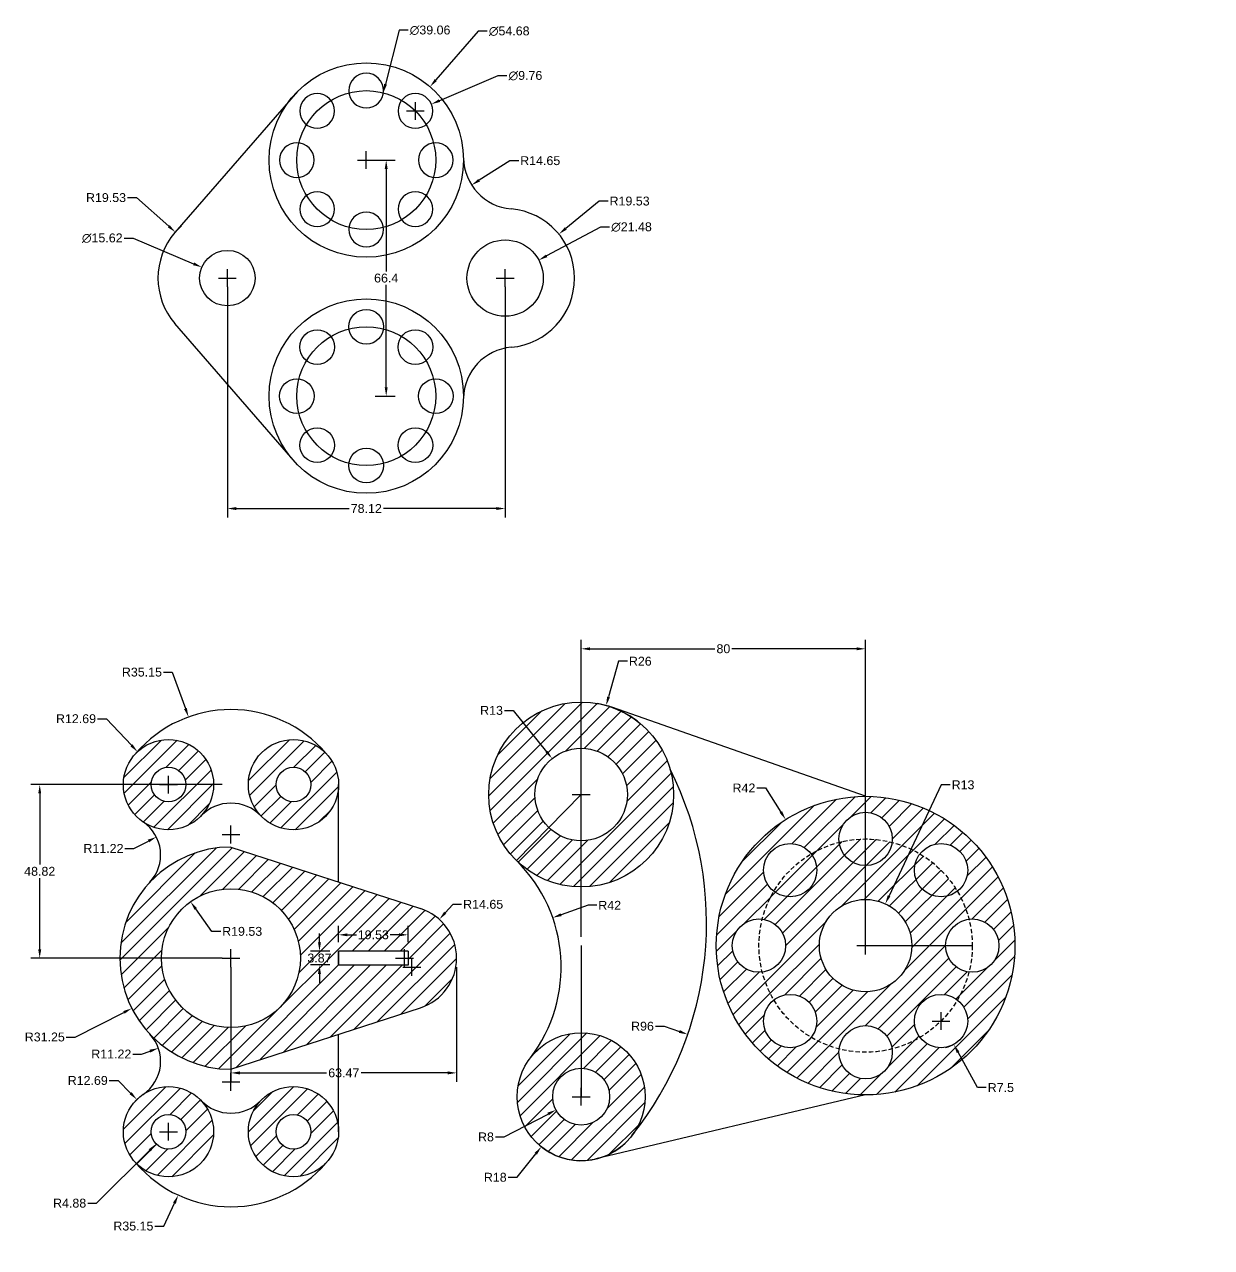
# Model space of a CAD drawing. Header units: millimetres. Extents: x -10 to 888, y 10 to 733.
# Drawn here: x -10.2 to 323.7, y 388.5 to 732.5 of the extents above; entities that cross this region are included whole.
import ezdxf

# ---------------------------------------------------------------- set-up
doc = ezdxf.new("R2010")
doc.units = ezdxf.units.MM
doc.linetypes.add('HIDDEN', pattern=[0.375, 0.25, -0.125])
doc.styles.get("Standard").update_dxf_attribs({"font": 'arial.ttf'})
doc.dimstyles.new('Copy of ISO-25', dxfattribs={"dimtxt": 2.5, "dimasz": 2.5, "dimexe": 2.5, "dimexo": 2.5, "dimtad": 0, "dimtih": 1, "dimtoh": 1, "dimdsep": 46, "dimtxsty": 'Standard', "dimcen": 2.5, "dimclrd": 1, "dimclre": 3, "dimclrt": 4, "dimadec": 0, "dimazin": 0, "dimtfac": 1, "dimtofl": 0, "dimtmove": 1, "dimatfit": 3, "dimfxl": 1, "dimarcsym": 0})

# ---------------------------------------------------------------- blocks, each defined once
blk = doc.blocks.new('*U11')
blk.add_circle((0, 0), 7.5)
blk = doc.blocks.new('*U12')
at = {"color": 0, "linetype": 'ByBlock', "lineweight": -2, "transparency": 16777216}
for p, rotation in [((327.21, -150.13), 89.99999999999997), ((305.99, -158.91), 134.9999999999999), ((348.42, -158.91), 44.99999999999999), ((297.21, -180.13), 180), ((305.99, -201.34), 225), ((348.42, -201.34), 314.9999999999999), ((327.21, -210.13), 269.9999999999999)]:
    blk.add_blockref('*U11', p, dxfattribs=dict(at, rotation=rotation))
blk.add_blockref('*U11', (357.21, -180.13), dxfattribs=at)
blk = doc.blocks.new('*D47')
at = {"color": 1, "lineweight": -2, "transparency": 16777216}
for p, q in [((10.37, 537.23), (12.87, 537.23)), ((12.87, 537.23), (19.92, 529.76))]:
    blk.add_line(p, q, dxfattribs=at)
at = {"color": 3, "lineweight": -2, "transparency": 16777216}
for p, q in [((30.33, 516.21), (30.33, 521.21)), ((27.83, 518.71), (32.83, 518.71))]:
    blk.add_line(p, q, dxfattribs=at)
at = {"color": 1, "transparency": 16777216}
blk.add_solid([(20.22, 530.05), (19.61, 529.47), (21.63, 527.94)], dxfattribs=at)
at = {"layer": 'Defpoints', "color": 0, "transparency": 16777216}
for p in [(21.63, 527.94), (30.33, 518.71)]:
    blk.add_point(p, dxfattribs=at)
at = {"color": 4, "transparency": 16777216, "insert": (4.33, 537.23), "char_height": 2.5, "attachment_point": 5}
blk.add_mtext('R12.69', dxfattribs=at)
blk = doc.blocks.new('*D48')
at = {"color": 1, "lineweight": -2, "transparency": 16777216}
for p, q in [((28.91, 550.34), (31.41, 550.34)), ((31.41, 550.34), (35.12, 540.08))]:
    blk.add_line(p, q, dxfattribs=at)
at = {"color": 3, "lineweight": -2, "transparency": 16777216}
for p, q in [((47.91, 502.17), (47.91, 507.17)), ((45.41, 504.67), (50.41, 504.67))]:
    blk.add_line(p, q, dxfattribs=at)
at = {"color": 1, "transparency": 16777216}
blk.add_solid([(35.51, 540.22), (34.73, 539.94), (35.97, 537.73)], dxfattribs=at)
at = {"layer": 'Defpoints', "color": 0, "transparency": 16777216}
for p in [(35.97, 537.73), (47.91, 504.67)]:
    blk.add_point(p, dxfattribs=at)
at = {"color": 4, "transparency": 16777216, "insert": (22.87, 550.34), "char_height": 2.5, "attachment_point": 5}
blk.add_mtext('R35.15', dxfattribs=at)
blk = doc.blocks.new('*D49')
at = {"color": 1, "lineweight": -2, "transparency": 16777216}
for p, q in [((20.57, 500.76), (24.7, 502.84)), ((18.07, 500.76), (20.57, 500.76))]:
    blk.add_line(p, q, dxfattribs=at)
at = {"color": 1, "transparency": 16777216}
blk.add_solid([(24.51, 503.21), (24.89, 502.47), (26.93, 503.97)], dxfattribs=at)
at = {"layer": 'Defpoints', "color": 0, "transparency": 16777216}
for p in [(26.93, 503.97), (16.91, 498.92)]:
    blk.add_point(p, dxfattribs=at)
at = {"color": 4, "transparency": 16777216, "insert": (12.05, 500.76), "char_height": 2.5, "attachment_point": 5}
blk.add_mtext('R11.22', dxfattribs=at)
blk = doc.blocks.new('*D50')
at = {"color": 1, "lineweight": -2, "transparency": 16777216}
for p, q in [((42.53, 477.41), (38.01, 483.74)), ((45.03, 477.41), (42.53, 477.41))]:
    blk.add_line(p, q, dxfattribs=at)
at = {"color": 1, "transparency": 16777216}
blk.add_solid([(38.35, 483.98), (37.67, 483.5), (36.55, 485.77)], dxfattribs=at)
at = {"layer": 'Defpoints', "color": 0, "transparency": 16777216}
for p in [(36.55, 485.77), (47.91, 469.89)]:
    blk.add_point(p, dxfattribs=at)
at = {"color": 4, "transparency": 16777216, "insert": (51.07, 477.41), "char_height": 2.5, "attachment_point": 5}
blk.add_mtext('R19.53', dxfattribs=at)
blk = doc.blocks.new('*D51')
at = {"color": 3, "lineweight": -2, "transparency": 16777216}
for p, q in [((47.91, 467.39), (47.91, 472.39)), ((45.41, 469.89), (50.41, 469.89))]:
    blk.add_line(p, q, dxfattribs=at)
at = {"color": 1, "lineweight": -2, "transparency": 16777216}
for p, q in [((4.1, 447.7), (17.8, 454.64)), ((1.6, 447.7), (4.1, 447.7))]:
    blk.add_line(p, q, dxfattribs=at)
at = {"color": 1, "transparency": 16777216}
blk.add_solid([(17.61, 455.01), (17.99, 454.27), (20.03, 455.77)], dxfattribs=at)
at = {"layer": 'Defpoints', "color": 0, "transparency": 16777216}
for p in [(47.91, 469.89), (20.03, 455.77)]:
    blk.add_point(p, dxfattribs=at)
at = {"color": 4, "transparency": 16777216, "insert": (-4.45, 447.7), "char_height": 2.5, "attachment_point": 5}
blk.add_mtext('R31.25', dxfattribs=at)
blk = doc.blocks.new('*D52')
at = {"color": 3, "lineweight": -2, "transparency": 16777216}
for p, q in [((30.33, 418.57), (30.33, 423.57)), ((27.83, 421.07), (32.83, 421.07))]:
    blk.add_line(p, q, dxfattribs=at)
at = {"color": 1, "lineweight": -2, "transparency": 16777216}
for p, q in [((10.11, 400.96), (25.1, 415.86)), ((7.61, 400.96), (10.11, 400.96))]:
    blk.add_line(p, q, dxfattribs=at)
at = {"color": 1, "transparency": 16777216}
blk.add_solid([(24.81, 416.16), (25.39, 415.57), (26.87, 417.63)], dxfattribs=at)
at = {"layer": 'Defpoints', "color": 0, "transparency": 16777216}
for p in [(30.33, 421.07), (26.87, 417.63)]:
    blk.add_point(p, dxfattribs=at)
at = {"color": 4, "transparency": 16777216, "insert": (2.54, 400.96), "char_height": 2.5, "attachment_point": 5}
blk.add_mtext('R4.88', dxfattribs=at)
blk = doc.blocks.new('*D53')
at = {"color": 3, "lineweight": -2, "transparency": 16777216}
for p, q in [((47.91, 432.6), (47.91, 437.6)), ((45.41, 435.1), (50.41, 435.1))]:
    blk.add_line(p, q, dxfattribs=at)
at = {"color": 1, "lineweight": -2, "transparency": 16777216}
for p, q in [((29.01, 394.52), (32.02, 400.97)), ((26.51, 394.52), (29.01, 394.52))]:
    blk.add_line(p, q, dxfattribs=at)
at = {"color": 1, "transparency": 16777216}
blk.add_solid([(31.64, 401.15), (32.4, 400.79), (33.07, 403.24)], dxfattribs=at)
at = {"layer": 'Defpoints', "color": 0, "transparency": 16777216}
for p in [(47.91, 435.1), (33.07, 403.24)]:
    blk.add_point(p, dxfattribs=at)
at = {"color": 4, "transparency": 16777216, "insert": (20.47, 394.52), "char_height": 2.5, "attachment_point": 5}
blk.add_mtext('R35.15', dxfattribs=at)
blk = doc.blocks.new('*D54')
at = {"color": 1, "lineweight": -2, "transparency": 16777216}
for p, q in [((13.68, 435.48), (16.18, 435.48)), ((16.18, 435.48), (19.69, 431.9))]:
    blk.add_line(p, q, dxfattribs=at)
at = {"color": 3, "lineweight": -2, "transparency": 16777216}
for p, q in [((30.33, 418.57), (30.33, 423.57)), ((27.83, 421.07), (32.83, 421.07))]:
    blk.add_line(p, q, dxfattribs=at)
at = {"color": 1, "transparency": 16777216}
blk.add_solid([(19.99, 432.19), (19.39, 431.61), (21.44, 430.12)], dxfattribs=at)
at = {"layer": 'Defpoints', "color": 0, "transparency": 16777216}
for p in [(21.44, 430.12), (30.33, 421.07)]:
    blk.add_point(p, dxfattribs=at)
at = {"color": 4, "transparency": 16777216, "insert": (7.63, 435.48), "char_height": 2.5, "attachment_point": 5}
blk.add_mtext('R12.69', dxfattribs=at)
blk = doc.blocks.new('*D55')
at = {"color": 1, "lineweight": -2, "transparency": 16777216}
for p, q in [((20.28, 442.92), (22.78, 442.92)), ((22.78, 442.92), (25.14, 443.74))]:
    blk.add_line(p, q, dxfattribs=at)
at = {"color": 1, "transparency": 16777216}
blk.add_solid([(25, 444.14), (25.28, 443.35), (27.5, 444.57)], dxfattribs=at)
at = {"layer": 'Defpoints', "color": 0, "transparency": 16777216}
for p in [(27.5, 444.57), (16.91, 440.86)]:
    blk.add_point(p, dxfattribs=at)
at = {"color": 4, "transparency": 16777216, "insert": (14.26, 442.92), "char_height": 2.5, "attachment_point": 5}
blk.add_mtext('R11.22', dxfattribs=at)
blk = doc.blocks.new('*D56')
at = {"color": 1, "lineweight": -2, "transparency": 16777216}
for p, q in [((72.8, 474.34), (72.8, 476.84)), ((72.8, 465.47), (72.8, 462.97))]:
    blk.add_line(p, q, dxfattribs=at)
at = {"color": 3, "lineweight": -2, "transparency": 16777216}
for p, q in [((75.68, 471.84), (70.3, 471.84)), ((75.68, 467.97), (70.3, 467.97))]:
    blk.add_line(p, q, dxfattribs=at)
at = {"color": 1, "transparency": 16777216}
for points in [[(72.39, 474.34), (73.22, 474.34), (72.8, 471.84)], [(72.39, 465.47), (73.22, 465.47), (72.8, 467.97)]]:
    blk.add_solid(points, dxfattribs=at)
at = {"layer": 'Defpoints', "color": 0, "transparency": 16777216}
for p in [(78.18, 471.84), (72.8, 467.97), (78.18, 467.97)]:
    blk.add_point(p, dxfattribs=at)
at = {"color": 4, "transparency": 16777216, "insert": (72.8, 469.91), "char_height": 2.5, "attachment_point": 5}
blk.add_mtext('3.87', dxfattribs=at)
blk = doc.blocks.new('*D57')
at = {"color": 3, "lineweight": -2, "transparency": 16777216}
for p, q in [((78.18, 474.34), (78.18, 478.95)), ((97.71, 474.34), (97.71, 478.95))]:
    blk.add_line(p, q, dxfattribs=at)
at = {"color": 1, "lineweight": -2, "transparency": 16777216}
for p, q in [((80.68, 476.45), (83.22, 476.45)), ((95.21, 476.45), (92.67, 476.45))]:
    blk.add_line(p, q, dxfattribs=at)
at = {"color": 1, "transparency": 16777216}
for points in [[(80.68, 476.86), (80.68, 476.03), (78.18, 476.45)], [(95.21, 476.86), (95.21, 476.03), (97.71, 476.45)]]:
    blk.add_solid(points, dxfattribs=at)
at = {"layer": 'Defpoints', "color": 0, "transparency": 16777216}
for p in [(97.71, 476.45), (78.18, 471.84), (97.71, 471.84)]:
    blk.add_point(p, dxfattribs=at)
at = {"color": 4, "transparency": 16777216, "insert": (87.95, 476.45), "char_height": 2.5, "attachment_point": 5}
blk.add_mtext('19.53', dxfattribs=at)
blk = doc.blocks.new('*D58')
at = {"color": 3, "lineweight": -2, "transparency": 16777216}
for p, q in [((47.91, 467.39), (47.91, 435.11)), ((111.38, 467.39), (111.38, 435.11))]:
    blk.add_line(p, q, dxfattribs=at)
at = {"color": 1, "lineweight": -2, "transparency": 16777216}
for p, q in [((50.41, 437.61), (74.8, 437.61)), ((108.88, 437.61), (84.5, 437.61))]:
    blk.add_line(p, q, dxfattribs=at)
at = {"color": 1, "transparency": 16777216}
for points in [[(50.41, 438.03), (50.41, 437.19), (47.91, 437.61)], [(108.88, 438.03), (108.88, 437.19), (111.38, 437.61)]]:
    blk.add_solid(points, dxfattribs=at)
at = {"layer": 'Defpoints', "color": 0, "transparency": 16777216}
for p in [(47.91, 469.89), (111.38, 469.89), (111.38, 437.61)]:
    blk.add_point(p, dxfattribs=at)
at = {"color": 4, "transparency": 16777216, "insert": (79.65, 437.61), "char_height": 2.5, "attachment_point": 5}
blk.add_mtext('63.47', dxfattribs=at)
blk = doc.blocks.new('*D59')
at = {"color": 1, "lineweight": -2, "transparency": 16777216}
for p, q in [((110.3, 485.02), (108.18, 482.66)), ((112.8, 485.02), (110.3, 485.02))]:
    blk.add_line(p, q, dxfattribs=at)
at = {"color": 3, "lineweight": -2, "transparency": 16777216}
for p, q in [((96.73, 467.39), (96.73, 472.39)), ((94.23, 469.89), (99.23, 469.89))]:
    blk.add_line(p, q, dxfattribs=at)
at = {"color": 1, "transparency": 16777216}
blk.add_solid([(107.87, 482.93), (108.49, 482.38), (106.51, 480.79)], dxfattribs=at)
at = {"layer": 'Defpoints', "color": 0, "transparency": 16777216}
for p in [(106.51, 480.79), (96.73, 469.89)]:
    blk.add_point(p, dxfattribs=at)
at = {"color": 4, "transparency": 16777216, "insert": (118.85, 485.02), "char_height": 2.5, "attachment_point": 5}
blk.add_mtext('R14.65', dxfattribs=at)
blk = doc.blocks.new('*D60')
at = {"color": 3, "lineweight": -2, "transparency": 16777216}
for p, q in [((45.41, 518.71), (-8.38, 518.71)), ((45.41, 469.89), (-8.38, 469.89))]:
    blk.add_line(p, q, dxfattribs=at)
at = {"color": 1, "lineweight": -2, "transparency": 16777216}
for p, q in [((-5.88, 516.21), (-5.88, 496.2)), ((-5.88, 472.39), (-5.88, 492.39))]:
    blk.add_line(p, q, dxfattribs=at)
at = {"color": 1, "transparency": 16777216}
for points in [[(-6.3, 516.21), (-5.46, 516.21), (-5.88, 518.71)], [(-6.3, 472.39), (-5.46, 472.39), (-5.88, 469.89)]]:
    blk.add_solid(points, dxfattribs=at)
at = {"layer": 'Defpoints', "color": 0, "transparency": 16777216}
for p in [(-5.88, 518.71), (47.91, 518.71), (47.91, 469.89)]:
    blk.add_point(p, dxfattribs=at)
at = {"color": 4, "transparency": 16777216, "insert": (-5.88, 494.3), "char_height": 2.5, "attachment_point": 5}
blk.add_mtext('48.82', dxfattribs=at)
blk = doc.blocks.new('*D61')
at = {"color": 1, "lineweight": -2, "transparency": 16777216}
for p, q in [((156.93, 553.41), (154.12, 543.35)), ((159.43, 553.41), (156.93, 553.41))]:
    blk.add_line(p, q, dxfattribs=at)
at = {"color": 3, "lineweight": -2, "transparency": 16777216}
for p, q in [((146.42, 513.41), (146.42, 518.41)), ((143.92, 515.91), (148.92, 515.91))]:
    blk.add_line(p, q, dxfattribs=at)
blk.add_arc((146.42, 515.91), 26, 51.0363, 79.8481, dxfattribs=at)
at = {"color": 1, "transparency": 16777216}
blk.add_solid([(153.71, 543.47), (154.52, 543.24), (153.44, 540.95)], dxfattribs=at)
at = {"layer": 'Defpoints', "color": 0, "transparency": 16777216}
for p in [(153.44, 540.95), (146.42, 515.91)]:
    blk.add_point(p, dxfattribs=at)
at = {"color": 4, "transparency": 16777216, "insert": (163.05, 553.41), "char_height": 2.5, "attachment_point": 5}
blk.add_mtext('R26', dxfattribs=at)
blk = doc.blocks.new('*D62')
at = {"color": 1, "lineweight": -2, "transparency": 16777216}
for p, q in [((148.34, 484.75), (140.78, 482.1)), ((150.84, 484.75), (148.34, 484.75))]:
    blk.add_line(p, q, dxfattribs=at)
at = {"color": 3, "lineweight": -2, "transparency": 16777216}
for p, q in [((98.78, 464.89), (98.78, 469.89)), ((96.28, 467.39), (101.28, 467.39))]:
    blk.add_line(p, q, dxfattribs=at)
at = {"color": 1, "transparency": 16777216}
blk.add_solid([(140.64, 482.5), (140.92, 481.71), (138.42, 481.28)], dxfattribs=at)
at = {"layer": 'Defpoints', "color": 0, "transparency": 16777216}
for p in [(138.42, 481.28), (98.78, 467.39)]:
    blk.add_point(p, dxfattribs=at)
at = {"color": 4, "transparency": 16777216, "insert": (154.44, 484.75), "char_height": 2.5, "attachment_point": 5}
blk.add_mtext('R42', dxfattribs=at)
blk = doc.blocks.new('*D63')
at = {"color": 3, "lineweight": -2, "transparency": 16777216}
for p, q in [((143.92, 430.91), (148.92, 430.91)), ((146.42, 428.41), (146.42, 433.41))]:
    blk.add_line(p, q, dxfattribs=at)
at = {"color": 1, "lineweight": -2, "transparency": 16777216}
for p, q in [((128.38, 408.24), (133.66, 414.87)), ((125.88, 408.24), (128.38, 408.24))]:
    blk.add_line(p, q, dxfattribs=at)
at = {"color": 3, "lineweight": -2, "transparency": 16777216}
blk.add_arc((146.42, 430.91), 18, 223.5338, 313.447, dxfattribs=at)
at = {"color": 1, "transparency": 16777216}
blk.add_solid([(133.33, 415.13), (133.98, 414.61), (135.21, 416.83)], dxfattribs=at)
at = {"layer": 'Defpoints', "color": 0, "transparency": 16777216}
for p in [(146.42, 430.91), (135.21, 416.83)]:
    blk.add_point(p, dxfattribs=at)
at = {"color": 4, "transparency": 16777216, "insert": (122.26, 408.24), "char_height": 2.5, "attachment_point": 5}
blk.add_mtext('R18', dxfattribs=at)
blk = doc.blocks.new('*D64')
at = {"color": 3, "lineweight": -2, "transparency": 16777216}
for p, q in [((143.92, 430.91), (148.92, 430.91)), ((146.42, 428.41), (146.42, 433.41))]:
    blk.add_line(p, q, dxfattribs=at)
at = {"color": 1, "lineweight": -2, "transparency": 16777216}
for p, q in [((124.78, 419.6), (137.12, 426.05)), ((122.28, 419.6), (124.78, 419.6))]:
    blk.add_line(p, q, dxfattribs=at)
at = {"color": 1, "transparency": 16777216}
blk.add_solid([(136.92, 426.42), (137.31, 425.68), (139.33, 427.21)], dxfattribs=at)
at = {"layer": 'Defpoints', "color": 0, "transparency": 16777216}
for p in [(146.42, 430.91), (139.33, 427.21)]:
    blk.add_point(p, dxfattribs=at)
at = {"color": 4, "transparency": 16777216, "insert": (119.64, 419.6), "char_height": 2.5, "attachment_point": 5}
blk.add_mtext('R8', dxfattribs=at)
blk = doc.blocks.new('*D65')
at = {"color": 1, "lineweight": -2, "transparency": 16777216}
for p, q in [((167.28, 450.74), (169.78, 450.74)), ((169.78, 450.74), (174.04, 449.26))]:
    blk.add_line(p, q, dxfattribs=at)
at = {"color": 1, "transparency": 16777216}
blk.add_solid([(174.17, 449.66), (173.9, 448.87), (176.4, 448.44)], dxfattribs=at)
at = {"layer": 'Defpoints', "color": 0, "transparency": 16777216}
for p in [(85.68, 479.86), (176.4, 448.44)]:
    blk.add_point(p, dxfattribs=at)
at = {"color": 4, "transparency": 16777216, "insert": (163.67, 450.74), "char_height": 2.5, "attachment_point": 5}
blk.add_mtext('R96', dxfattribs=at)
blk = doc.blocks.new('*D66')
at = {"color": 1, "lineweight": -2, "transparency": 16777216}
for p, q in [((195.8, 517.76), (198.3, 517.76)), ((198.3, 517.76), (202.59, 510.99))]:
    blk.add_line(p, q, dxfattribs=at)
at = {"color": 3, "lineweight": -2, "transparency": 16777216}
for p, q in [((226.42, 470.91), (226.42, 475.91)), ((223.92, 473.41), (228.92, 473.41))]:
    blk.add_line(p, q, dxfattribs=at)
at = {"color": 1, "transparency": 16777216}
blk.add_solid([(202.94, 511.22), (202.24, 510.77), (203.93, 508.88)], dxfattribs=at)
at = {"layer": 'Defpoints', "color": 0, "transparency": 16777216}
for p in [(203.93, 508.88), (226.42, 473.41)]:
    blk.add_point(p, dxfattribs=at)
at = {"color": 4, "transparency": 16777216, "insert": (192.2, 517.76), "char_height": 2.5, "attachment_point": 5}
blk.add_mtext('R42', dxfattribs=at)
blk = doc.blocks.new('*D67')
at = {"color": 3, "lineweight": -2, "transparency": 16777216}
for p, q in [((247.64, 449.7), (247.64, 454.7)), ((245.14, 452.2), (250.14, 452.2))]:
    blk.add_line(p, q, dxfattribs=at)
at = {"color": 1, "lineweight": -2, "transparency": 16777216}
for p, q in [((257.86, 433.46), (252.42, 443.42)), ((260.36, 433.46), (257.86, 433.46))]:
    blk.add_line(p, q, dxfattribs=at)
at = {"color": 3, "lineweight": -2, "transparency": 16777216}
blk.add_arc((247.64, 452.2), 7.5, 279.5154, 302.3062, dxfattribs=at)
at = {"color": 1, "transparency": 16777216}
blk.add_solid([(252.79, 443.62), (252.06, 443.22), (251.23, 445.62)], dxfattribs=at)
at = {"layer": 'Defpoints', "color": 0, "transparency": 16777216}
for p in [(247.64, 452.2), (251.23, 445.62)]:
    blk.add_point(p, dxfattribs=at)
at = {"color": 4, "transparency": 16777216, "insert": (264.46, 433.46), "char_height": 2.5, "attachment_point": 5}
blk.add_mtext('R7.5', dxfattribs=at)
blk = doc.blocks.new('*D68')
at = {"color": 3, "lineweight": -2, "transparency": 16777216}
for p, q in [((146.42, 475.91), (146.42, 559.41)), ((226.42, 475.91), (226.42, 559.41))]:
    blk.add_line(p, q, dxfattribs=at)
at = {"color": 1, "lineweight": -2, "transparency": 16777216}
for p, q in [((148.92, 556.91), (184.01, 556.91)), ((223.92, 556.91), (188.83, 556.91))]:
    blk.add_line(p, q, dxfattribs=at)
at = {"color": 1, "transparency": 16777216}
for points in [[(148.92, 557.32), (148.92, 556.49), (146.42, 556.91)], [(223.92, 557.32), (223.92, 556.49), (226.42, 556.91)]]:
    blk.add_solid(points, dxfattribs=at)
at = {"layer": 'Defpoints', "color": 0, "transparency": 16777216}
for p in [(146.42, 556.91), (146.42, 473.41), (226.42, 473.41)]:
    blk.add_point(p, dxfattribs=at)
at = {"color": 4, "transparency": 16777216, "insert": (186.42, 556.91), "char_height": 2.5, "attachment_point": 5}
blk.add_mtext('80', dxfattribs=at)
blk = doc.blocks.new('*D69')
at = {"color": 1, "lineweight": -2, "transparency": 16777216}
for p, q in [((124.81, 539.57), (127.31, 539.57)), ((127.31, 539.57), (136.68, 527.97))]:
    blk.add_line(p, q, dxfattribs=at)
at = {"color": 3, "lineweight": -2, "transparency": 16777216}
for p, q in [((146.42, 513.41), (146.42, 518.41)), ((143.92, 515.91), (148.92, 515.91))]:
    blk.add_line(p, q, dxfattribs=at)
at = {"color": 1, "transparency": 16777216}
blk.add_solid([(137.01, 528.23), (136.36, 527.71), (138.25, 526.03)], dxfattribs=at)
at = {"layer": 'Defpoints', "color": 0, "transparency": 16777216}
for p in [(138.25, 526.03), (146.42, 515.91)]:
    blk.add_point(p, dxfattribs=at)
at = {"color": 4, "transparency": 16777216, "insert": (121.2, 539.57), "char_height": 2.5, "attachment_point": 5}
blk.add_mtext('R13', dxfattribs=at)
blk = doc.blocks.new('*D70')
at = {"color": 1, "lineweight": -2, "transparency": 16777216}
for p, q in [((247.71, 518.64), (233.02, 487.44)), ((250.21, 518.64), (247.71, 518.64))]:
    blk.add_line(p, q, dxfattribs=at)
at = {"color": 3, "lineweight": -2, "transparency": 16777216}
for p, q in [((226.42, 470.91), (226.42, 475.91)), ((223.92, 473.41), (228.92, 473.41))]:
    blk.add_line(p, q, dxfattribs=at)
at = {"color": 1, "transparency": 16777216}
blk.add_solid([(232.65, 487.61), (233.4, 487.26), (231.96, 485.17)], dxfattribs=at)
at = {"layer": 'Defpoints', "color": 0, "transparency": 16777216}
for p in [(231.96, 485.17), (226.42, 473.41)]:
    blk.add_point(p, dxfattribs=at)
at = {"color": 4, "transparency": 16777216, "insert": (253.83, 518.64), "char_height": 2.5, "attachment_point": 5}
blk.add_mtext('R13', dxfattribs=at)
blk = doc.blocks.new('*U184')
blk.add_circle((0, 0), 4.88)
blk = doc.blocks.new('*U185')
at = {"color": 0, "linetype": 'ByBlock', "lineweight": -2, "transparency": 16777216}
for p, rotation in [((85.97, 647.51), 90), ((72.16, 641.79), 135), ((99.78, 641.79), 45), ((66.44, 627.98), 180), ((72.16, 614.17), 225), ((99.78, 614.17), 315), ((85.97, 608.45), 270)]:
    blk.add_blockref('*U184', p, dxfattribs=dict(at, rotation=rotation))
blk.add_blockref('*U184', (105.5, 627.98), dxfattribs=at)
blk = doc.blocks.new('*U186')
blk.add_circle((0, 0), 4.88)
blk = doc.blocks.new('*U187')
at = {"color": 0, "linetype": 'ByBlock', "lineweight": -2, "transparency": 16777216}
for p, rotation in [((85.97, 647.51), 90), ((72.16, 641.79), 135), ((99.78, 641.79), 45), ((66.44, 627.98), 180), ((72.16, 614.17), 225), ((99.78, 614.17), 315), ((85.97, 608.45), 270)]:
    blk.add_blockref('*U186', p, dxfattribs=dict(at, rotation=rotation))
blk.add_blockref('*U186', (105.5, 627.98), dxfattribs=at)
blk = doc.blocks.new('*D188')
at = {"color": 1, "lineweight": -2, "transparency": 16777216}
for p, q in [((151.5, 682.84), (142.08, 675.14)), ((154, 682.84), (151.5, 682.84))]:
    blk.add_line(p, q, dxfattribs=at)
at = {"color": 3, "lineweight": -2, "transparency": 16777216}
for p, q in [((122.53, 661.18), (127.53, 661.18)), ((125.03, 658.68), (125.03, 663.68))]:
    blk.add_line(p, q, dxfattribs=at)
at = {"color": 1, "transparency": 16777216}
blk.add_solid([(141.82, 675.46), (142.35, 674.81), (140.15, 673.55)], dxfattribs=at)
at = {"layer": 'Defpoints', "color": 0, "transparency": 16777216}
for p in [(140.15, 673.55), (125.03, 661.18)]:
    blk.add_point(p, dxfattribs=at)
at = {"color": 4, "transparency": 16777216, "insert": (160.04, 682.84), "char_height": 2.5, "attachment_point": 5}
blk.add_mtext('R19.53', dxfattribs=at)
blk = doc.blocks.new('*D189')
at = {"color": 1, "lineweight": -2, "transparency": 16777216}
for p, q in [((151.86, 675.54), (136.71, 667.43)), ((154.36, 675.54), (151.86, 675.54))]:
    blk.add_line(p, q, dxfattribs=at)
at = {"color": 3, "lineweight": -2, "transparency": 16777216}
for p, q in [((122.53, 661.18), (127.53, 661.18)), ((125.03, 658.68), (125.03, 663.68))]:
    blk.add_line(p, q, dxfattribs=at)
at = {"color": 1, "transparency": 16777216}
blk.add_solid([(136.51, 667.8), (136.9, 667.06), (134.5, 666.25)], dxfattribs=at)
at = {"layer": 'Defpoints', "color": 0, "transparency": 16777216}
for p in [(134.5, 666.25), (115.57, 656.11)]:
    blk.add_point(p, dxfattribs=at)
at = {"color": 4, "transparency": 16777216, "insert": (160.57, 675.54), "char_height": 2.5, "attachment_point": 5}
blk.add_mtext('∅21.48', dxfattribs=at)
blk = doc.blocks.new('*D190')
at = {"color": 1, "lineweight": -2, "transparency": 16777216}
for p, q in [((18.81, 683.81), (21.31, 683.81)), ((21.31, 683.81), (30.41, 675.77))]:
    blk.add_line(p, q, dxfattribs=at)
at = {"color": 3, "lineweight": -2, "transparency": 16777216}
for p, q in [((44.41, 661.18), (49.41, 661.18)), ((46.91, 658.68), (46.91, 663.68))]:
    blk.add_line(p, q, dxfattribs=at)
blk.add_arc((46.91, 661.18), 19.53, 131.1975, 139.0497, dxfattribs=at)
at = {"color": 1, "transparency": 16777216}
blk.add_solid([(30.68, 676.08), (30.13, 675.46), (32.28, 674.11)], dxfattribs=at)
at = {"layer": 'Defpoints', "color": 0, "transparency": 16777216}
for p in [(32.28, 674.11), (46.91, 661.18)]:
    blk.add_point(p, dxfattribs=at)
at = {"color": 4, "transparency": 16777216, "insert": (12.77, 683.81), "char_height": 2.5, "attachment_point": 5}
blk.add_mtext('R19.53', dxfattribs=at)
blk = doc.blocks.new('*D191')
at = {"color": 1, "lineweight": -2, "transparency": 16777216}
for p, q in [((17.9, 672.41), (20.4, 672.41)), ((20.4, 672.41), (37.42, 665.2))]:
    blk.add_line(p, q, dxfattribs=at)
at = {"color": 3, "lineweight": -2, "transparency": 16777216}
for p, q in [((44.41, 661.18), (49.41, 661.18)), ((46.91, 658.68), (46.91, 663.68))]:
    blk.add_line(p, q, dxfattribs=at)
at = {"color": 1, "transparency": 16777216}
blk.add_solid([(37.58, 665.59), (37.26, 664.82), (39.72, 664.23)], dxfattribs=at)
at = {"layer": 'Defpoints', "color": 0, "transparency": 16777216}
for p in [(39.72, 664.23), (54.11, 658.14)]:
    blk.add_point(p, dxfattribs=at)
at = {"color": 4, "transparency": 16777216, "insert": (11.71, 672.41), "char_height": 2.5, "attachment_point": 5}
blk.add_mtext('∅15.62', dxfattribs=at)
blk = doc.blocks.new('*D192')
at = {"color": 1, "lineweight": -2, "transparency": 16777216}
for p, q in [((117.47, 730.63), (105.55, 716.91)), ((119.97, 730.63), (117.47, 730.63))]:
    blk.add_line(p, q, dxfattribs=at)
at = {"color": 3, "lineweight": -2, "transparency": 16777216}
for p, q in [((85.97, 691.88), (85.97, 696.88)), ((83.47, 694.38), (88.47, 694.38))]:
    blk.add_line(p, q, dxfattribs=at)
at = {"color": 1, "transparency": 16777216}
blk.add_solid([(105.23, 717.18), (105.86, 716.63), (103.91, 715.02)], dxfattribs=at)
at = {"layer": 'Defpoints', "color": 0, "transparency": 16777216}
for p in [(103.91, 715.02), (68.04, 673.74)]:
    blk.add_point(p, dxfattribs=at)
at = {"color": 4, "transparency": 16777216, "insert": (126.18, 730.63), "char_height": 2.5, "attachment_point": 5}
blk.add_mtext('∅54.68', dxfattribs=at)
blk = doc.blocks.new('*D193')
at = {"color": 1, "lineweight": -2, "transparency": 16777216}
for p, q in [((95.22, 730.89), (91.38, 715.74)), ((97.72, 730.89), (95.22, 730.89))]:
    blk.add_line(p, q, dxfattribs=at)
at = {"color": 3, "lineweight": -2, "transparency": 16777216}
for p, q in [((85.97, 691.88), (85.97, 696.88)), ((83.47, 694.38), (88.47, 694.38))]:
    blk.add_line(p, q, dxfattribs=at)
at = {"color": 1, "transparency": 16777216}
blk.add_solid([(90.98, 715.84), (91.79, 715.63), (90.77, 713.31)], dxfattribs=at)
at = {"layer": 'Defpoints', "color": 0, "transparency": 16777216}
for p in [(90.77, 713.31), (81.18, 675.45)]:
    blk.add_point(p, dxfattribs=at)
at = {"color": 4, "transparency": 16777216, "insert": (103.92, 730.89), "char_height": 2.5, "attachment_point": 5}
blk.add_mtext('∅39.06', dxfattribs=at)
blk = doc.blocks.new('*D194')
at = {"color": 1, "lineweight": -2, "transparency": 16777216}
for p, q in [((123.01, 718.11), (106.57, 711.09)), ((125.51, 718.11), (123.01, 718.11))]:
    blk.add_line(p, q, dxfattribs=at)
at = {"color": 3, "lineweight": -2, "transparency": 16777216}
for p, q in [((99.78, 705.69), (99.78, 710.69)), ((97.28, 708.19), (102.28, 708.19))]:
    blk.add_line(p, q, dxfattribs=at)
at = {"color": 1, "transparency": 16777216}
blk.add_solid([(106.41, 711.47), (106.73, 710.71), (104.27, 710.11)], dxfattribs=at)
at = {"layer": 'Defpoints', "color": 0, "transparency": 16777216}
for p in [(104.27, 710.11), (95.3, 706.27)]:
    blk.add_point(p, dxfattribs=at)
at = {"color": 4, "transparency": 16777216, "insert": (130.74, 718.11), "char_height": 2.5, "attachment_point": 5}
blk.add_mtext('∅9.76', dxfattribs=at)
blk = doc.blocks.new('*D195')
at = {"color": 1, "lineweight": -2, "transparency": 16777216}
for p, q in [((126.35, 694.21), (117.72, 688.69)), ((128.85, 694.21), (126.35, 694.21))]:
    blk.add_line(p, q, dxfattribs=at)
at = {"color": 1, "transparency": 16777216}
blk.add_solid([(117.49, 689.05), (117.94, 688.34), (115.61, 687.35)], dxfattribs=at)
at = {"layer": 'Defpoints', "color": 0, "transparency": 16777216}
for p in [(127.96, 695.24), (115.61, 687.35)]:
    blk.add_point(p, dxfattribs=at)
at = {"color": 4, "transparency": 16777216, "insert": (134.9, 694.21), "char_height": 2.5, "attachment_point": 5}
blk.add_mtext('R14.65', dxfattribs=at)
blk = doc.blocks.new('*D196')
at = {"color": 3, "lineweight": -2, "transparency": 16777216}
for p, q in [((46.91, 658.68), (46.91, 593.86)), ((125.03, 658.68), (125.03, 593.86))]:
    blk.add_line(p, q, dxfattribs=at)
at = {"color": 1, "lineweight": -2, "transparency": 16777216}
for p, q in [((49.41, 596.36), (81.15, 596.36)), ((122.53, 596.36), (90.79, 596.36))]:
    blk.add_line(p, q, dxfattribs=at)
at = {"color": 1, "transparency": 16777216}
for points in [[(49.41, 596.78), (49.41, 595.94), (46.91, 596.36)], [(122.53, 596.78), (122.53, 595.94), (125.03, 596.36)]]:
    blk.add_solid(points, dxfattribs=at)
at = {"layer": 'Defpoints', "color": 0, "transparency": 16777216}
for p in [(46.91, 661.18), (125.03, 661.18), (46.91, 596.36)]:
    blk.add_point(p, dxfattribs=at)
at = {"color": 4, "transparency": 16777216, "insert": (85.97, 596.36), "char_height": 2.5, "attachment_point": 5}
blk.add_mtext('78.12', dxfattribs=at)
blk = doc.blocks.new('*D197')
at = {"color": 3, "lineweight": -2, "transparency": 16777216}
for p, q in [((88.47, 694.38), (94.07, 694.38)), ((88.47, 627.98), (94.07, 627.98))]:
    blk.add_line(p, q, dxfattribs=at)
at = {"color": 1, "lineweight": -2, "transparency": 16777216}
for p, q in [((91.57, 691.88), (91.57, 663.08)), ((91.57, 630.48), (91.57, 659.28))]:
    blk.add_line(p, q, dxfattribs=at)
at = {"color": 1, "transparency": 16777216}
for points in [[(91.16, 691.88), (91.99, 691.88), (91.57, 694.38)], [(91.16, 630.48), (91.99, 630.48), (91.57, 627.98)]]:
    blk.add_solid(points, dxfattribs=at)
at = {"layer": 'Defpoints', "color": 0, "transparency": 16777216}
for p in [(85.97, 694.38), (85.97, 627.98), (91.57, 627.98)]:
    blk.add_point(p, dxfattribs=at)
at = {"color": 4, "transparency": 16777216, "insert": (91.57, 661.18), "char_height": 2.5, "attachment_point": 5}
blk.add_mtext('66.4', dxfattribs=at)

msp = doc.modelspace()

# ---------------------------------------------------------------- hatches: boundary and pattern name
h = msp.add_hatch()
h.set_pattern_fill('ANSI31', color=256)
h.paths.add_polyline_path([(172.422, 515.913, 1), (120.422, 515.913, 0.2013042), (128.207, 497.36), (137.314, 506.636, -0.2013042), (133.422, 515.913, -1), (159.422, 515.913, -0.6648573), (137.314, 506.636), (128.207, 497.36, 0.6648573)])
h.paths.add_polyline_path([(146.422, 448.913), (146.422, 438.913, -0.4142136), (154.422, 430.913, -1), (138.422, 430.913, -0.4142136), (146.422, 438.913), (146.422, 448.913, 0.4142136), (128.422, 430.913, 1), (164.422, 430.913, 0.4142136)])
h.paths.add_polyline_path([(52.803, 421.066, 1), (78.183, 421.066, 1)])
h.paths.add_polyline_path([(70.373, 421.066, -1), (60.613, 421.066, -1)], flags=16)
h.paths.add_polyline_path([(17.643, 421.066, 1), (43.023, 421.066, 1)])
h.paths.add_polyline_path([(35.213, 421.066, -1), (25.453, 421.066, -1)], flags=16)
h.paths.add_polyline_path([(43.023, 518.706, 1), (17.643, 518.706, 1)])
h.paths.add_polyline_path([(25.453, 518.706, -1), (35.213, 518.706, -1)], flags=16)
h.paths.add_polyline_path([(78.183, 518.706, 1), (52.803, 518.706, 1)])
h.paths.add_polyline_path([(60.613, 518.706, -1), (70.373, 518.706, -1)], flags=16)
h.paths.add_polyline_path([(122.841, 160.399, 1), (90.841, 160.399, 1)])
h.paths.add_polyline_path([(97.841, 160.399, -1), (115.841, 160.399, -1)], flags=16)
h.paths.add_polyline_path([(36.841, 30.399, 1), (66.841, 30.399, 1)])
h.paths.add_polyline_path([(58.841, 30.399, -1), (44.841, 30.399, -1)], flags=16)
h.paths.add_polyline_path([(322.56, 222.295, 1), (302.56, 222.295, 1)])
h.paths.add_polyline_path([(307.56, 222.295, -1), (317.56, 222.295, -1)], flags=16)
h.paths.add_polyline_path([(302.56, 202.295, 1), (322.56, 202.295, 1)])
h.paths.add_polyline_path([(317.56, 202.295, -1), (307.56, 202.295, -1)], flags=16)
h = msp.add_hatch()
h.set_pattern_fill('ANSI31', color=256)
h.paths.add_polyline_path([(458.024, 257.932, 0.7203961), (441.073, 291.875, -0.598597), (432.731, 303.246, -0.6304269), (356.039, 303.246, -0.598597), (347.697, 291.875, 0.7203961), (330.745, 257.932, 0.4142136)])
h.paths.add_polyline_path([(405.385, 251.571, -1), (383.385, 251.571, -1)], flags=16)
h.paths.add_polyline_path([(333.887, 272.074, -1), (355.887, 272.074, -1)], flags=16)
h.paths.add_polyline_path([(432.882, 272.074, -1), (454.882, 272.074, -1)], flags=16)
h.paths.add_polyline_path([(390.385, 287.571, 1), (398.385, 287.571, 1)], flags=17)
h.paths.add_polyline_path([(368.94, 304.571, 1), (360.94, 304.571, 1)])
h.paths.add_polyline_path([(368.94, 338.571, 1), (360.94, 338.571, 1)])
h.paths.add_polyline_path([(398.385, 355.571, 1), (390.385, 355.571, 1)])
h.paths.add_polyline_path([(427.83, 338.571, 1), (419.83, 338.571, 1)])
h.paths.add_polyline_path([(268.422, 473.413, 1), (184.422, 473.413, 1)])
h.paths.add_polyline_path([(218.922, 443.413, -0.0313422), (218.981, 444.351, -0.0711414), (211.133, 447.601, -0.7144837), (197.709, 452.2, -0.2316991), (200.61, 458.124, -0.0711414), (197.359, 465.972, -0.4514162), (188.922, 473.413, -0.4514162), (197.359, 480.854, -0.0711414), (200.61, 488.702, -0.2316991), (197.709, 494.626, -0.7144837), (211.133, 499.225, -0.0711414), (218.981, 502.476, -0.0313422), (218.922, 503.413, -1), (233.922, 503.413, -0.0313422), (233.863, 502.476, -0.0711414), (241.71, 499.225, -0.7144837), (255.135, 494.626, -0.2316991), (252.234, 488.702, -0.0711414), (255.484, 480.854, -0.4514162), (263.922, 473.413, -0.4514162), (255.484, 465.972, -0.0711414), (252.234, 458.124, -0.2316991), (255.135, 452.2, -0.7144837), (241.71, 447.601, -0.0711414), (233.863, 444.351, -0.0313422), (233.922, 443.413, -1)], flags=16)
h.paths.add_polyline_path([(213.422, 473.413, -1), (239.422, 473.413, -1)], flags=0)
h.paths.add_polyline_path([(252.234, 458.124, 0.0711414), (255.484, 465.972, -0.3779645), (248.922, 473.413, -0.3779645), (255.484, 480.854, 0.0711414), (252.234, 488.702, -0.6237732), (240.135, 494.626, -0.1665319), (241.71, 499.225, 0.2739301), (211.133, 499.225, -0.1665319), (212.709, 494.626, -0.6237732), (200.61, 488.702, 0.0711414), (197.359, 480.854, -0.3779645), (203.922, 473.413, -0.3779645), (197.359, 465.972, 0.0711414), (200.61, 458.124, -0.6237732), (212.709, 452.2, -0.1665319), (211.133, 447.601, 0.0711414), (218.981, 444.351, -0.8819171), (233.863, 444.351, 0.0711414), (241.71, 447.601, -0.1665319), (240.135, 452.2, -0.6237732)], flags=0)
h.paths.add_polyline_path([(252.234, 458.124, 0.0711414), (255.484, 465.972, -0.3779645), (248.922, 473.413), (239.422, 473.413, -1), (213.422, 473.413, -1), (239.422, 473.413), (248.922, 473.413, -0.3779645), (255.484, 480.854, 0.0711414), (252.234, 488.702, -0.6237732), (240.135, 494.626, -0.1665319), (241.71, 499.225, 0.2739301), (211.133, 499.225, -0.1665319), (212.709, 494.626, -0.6237732), (200.61, 488.702, 0.0711414), (197.359, 480.854, -0.3779645), (203.922, 473.413, -0.3779645), (197.359, 465.972, 0.0711414), (200.61, 458.124, -0.6237732), (212.709, 452.2, -0.1665319), (211.133, 447.601, 0.0711414), (218.981, 444.351, -0.8819171), (233.863, 444.351, 0.0711414), (241.71, 447.601, -0.1665319), (240.135, 452.2, -0.6237732)], flags=0)
h = msp.add_hatch()
h.set_pattern_fill('ANSI31', color=256)
h.paths.add_polyline_path([(252.234, 458.124, 0.0711414), (255.484, 465.972, -0.3779645), (248.922, 473.413, -0.3779645), (255.484, 480.854, 0.7762176), (197.359, 480.854, -0.3779645), (203.922, 473.413, -0.3779645), (197.359, 465.972, 0.0711414), (200.61, 458.124, -0.6237732), (212.709, 452.2, -0.1665319), (211.133, 447.601, 0.0711414), (218.981, 444.351, -0.8819171), (233.863, 444.351, 0.0711414), (241.71, 447.601, -0.1665319), (240.135, 452.2, -0.6237732)])
h.paths.add_polyline_path([(213.422, 473.413, -1), (239.422, 473.413, -1)], flags=16)
h = msp.add_hatch()
h.set_pattern_fill('ANSI31', color=256)
h.set_pattern_definition([(45, (374.9275, 486.3362), (-2.245064, 2.245064), [])])
h.paths.add_polyline_path([(101.256, 455.952, 0.7267563), (101.256, 483.82), (47.913, 501.136, 1), (47.913, 438.636)])
h.paths.add_polyline_path([(28.383, 469.886, -1), (67.443, 469.886, -1)], flags=16)
h.paths.add_polyline_path([(78.183, 467.901), (78.183, 471.841), (97.713, 471.841), (97.713, 467.901)], flags=16)

# ---------------------------------------------------------------- linework, layer by layer
for p, q in [((66.642, 713.714), (32.164, 673.981)), ((66.642, 608.649), (32.164, 648.381)), ((226.422, 515.413), (155.025, 540.448)), ((78.183, 491.31), (78.183, 518.706)), ((128.207, 497.36), (146.422, 515.913)), ((47.913, 501.136), (101.256, 483.82)), ((97.713, 471.841), (78.183, 471.841)), ((78.183, 471.841), (78.183, 467.972)), ((78.183, 467.901), (78.183, 471.841)), ((97.713, 471.841), (97.713, 467.901)), ((146.422, 473.413), (146.422, 430.913)), ((226.422, 473.413), (256.422, 473.413)), ((97.713, 467.901), (78.183, 467.901)), ((47.913, 438.636), (101.256, 455.952)), ((78.183, 421.066), (78.183, 448.462)), ((226.422, 431.413), (150.581, 413.4))]:
    msp.add_line(p, q)
for centre, radius in [((85.974, 694.381), 27.34), ((85.974, 694.381), 19.53), ((125.034, 661.181), 10.74), ((46.914, 661.181), 7.81), ((85.974, 627.981), 27.34), ((85.974, 627.981), 19.53), ((146.422, 515.913), 26), ((30.333, 518.706), 12.69), ((65.493, 518.706), 12.69), ((146.422, 515.913), 13), ((30.333, 518.706), 4.88), ((65.493, 518.706), 4.88), ((226.422, 473.413), 42), ((47.913, 469.886), 19.53), ((226.422, 473.413), 13), ((146.422, 430.913), 18), ((146.422, 430.913), 8), ((30.333, 421.066), 12.69), ((65.493, 421.066), 12.69), ((30.333, 421.066), 4.88), ((65.493, 421.066), 4.88)]:
    msp.add_circle(centre, radius)
at = {"linetype": 'HIDDEN', "ltscale": 5}
msp.add_circle((226.422, 473.413), 30, dxfattribs=at)
for centre, radius, start, end in [((127.956, 695.236), 14.65, 181.16664, 265.09706), ((125.034, 661.181), 19.53, 274.90294, 85.09706), ((46.914, 661.181), 19.53, 139.04968, 220.95032), ((127.956, 627.126), 14.65, 94.90294, 178.83336), ((47.913, 504.671), 35.15, 40.52252, 139.47748), ((85.683, 479.856), 96, 321.40478, 26.71914), ((47.913, 501.771), 11.72, 43.92928, 136.07072), ((16.914, 498.917), 11.22, 316.878, 55.85957), ((47.913, 469.886), 31.25, 90, 270), ((98.783, 467.389), 42, 322.55921, 45.52705), ((96.733, 469.886), 14.65, 287.98397, 72.01603), ((16.914, 440.855), 11.22, 304.14043, 43.122), ((47.913, 438.001), 11.72, 223.92928, 316.07072), ((47.913, 435.101), 35.15, 220.52252, 319.47748)]:
    msp.add_arc(centre, radius, start, end)

# ---------------------------------------------------------------- block references
at = {"xscale": -1, "rotation": 180}
msp.add_blockref('*U187', (0, 1322.363), dxfattribs=at)
for name, p in [('*U185', (0, 0)), ('*U12', (-100.786, 653.538))]:
    msp.add_blockref(name, p)

# ---------------------------------------------------------------- dimensions: what is measured, and where the dimension line sits
for p1, p2, picture, middle in [((68.042, 673.744), (103.907, 715.019), '*D192', (117.47, 730.628)), ((81.18, 675.449), (90.769, 713.314), '*D193', (95.22, 730.888)), ((95.296, 706.274), (104.272, 710.108), '*D194', (123.008, 718.111)), ((115.566, 656.113), (134.503, 666.25), '*D189', (151.863, 675.542)), ((54.106, 658.136), (39.723, 664.227), '*D191', (20.402, 672.409))]:
    dim = msp.add_diameter_dim_2p(p1=p1, p2=p2, dimstyle='Copy of ISO-25')
    dim.commit()
    dim.dimension.update_dxf_attribs({"geometry": picture, "text_midpoint": middle, "dimtype": 163})
for center, mpoint, picture, middle in [((127.956, 695.236), (115.611, 687.348), '*D195', (126.354, 694.213)), ((46.914, 661.181), (32.28, 674.114), '*D190', (21.313, 683.807)), ((125.034, 661.181), (140.147, 673.552), '*D188', (151.496, 682.842)), ((146.422, 515.913), (153.44, 540.948), '*D61', (156.934, 553.41)), ((47.913, 504.671), (35.97, 537.73), '*D48', (31.415, 550.341)), ((146.422, 515.913), (138.253, 526.026), '*D69', (127.311, 539.571)), ((30.333, 518.706), (21.63, 527.941), '*D47', (12.872, 537.234)), ((226.422, 473.413), (231.96, 485.175), '*D70', (247.714, 518.635)), ((226.422, 473.413), (203.927, 508.881), '*D66', (198.298, 517.757)), ((16.914, 498.917), (26.933, 503.967), '*D49', (20.574, 500.761)), ((47.913, 469.886), (36.555, 485.773), '*D50', (42.535, 477.409)), ((96.733, 469.886), (106.512, 480.794), '*D59', (110.298, 485.017)), ((98.783, 467.389), (138.421, 481.276), '*D62', (148.341, 484.752)), ((85.683, 479.856), (176.398, 448.444), '*D65', (169.782, 450.735)), ((47.913, 469.886), (20.033, 455.769), '*D51', (4.099, 447.701)), ((247.635, 452.2), (251.227, 445.616), '*D67', (257.857, 433.462)), ((16.914, 440.855), (27.501, 444.572), '*D55', (22.783, 442.916)), ((30.333, 421.066), (21.44, 430.119), '*D54', (16.176, 435.479)), ((47.913, 435.101), (33.074, 403.237), '*D53', (29.014, 394.52)), ((146.422, 430.913), (139.332, 427.207), '*D64', (124.784, 419.603)), ((146.422, 430.913), (135.215, 416.828), '*D63', (128.378, 408.235)), ((30.333, 421.066), (26.872, 417.626), '*D52', (10.112, 400.964))]:
    dim = msp.add_radius_dim(center=center, mpoint=mpoint, dimstyle='Copy of ISO-25')
    dim.commit()
    dim.dimension.update_dxf_attribs({"geometry": picture, "text_midpoint": middle, "dimtype": 164})
for base, p1, p2, picture, middle in [((91.573, 627.981), (85.974, 694.381), (85.974, 627.981), '*D197', (91.573, 661.181)), ((-5.882, 518.706), (47.913, 469.886), (47.913, 518.706), '*D60', (-5.882, 494.296)), ((72.804, 467.972), (78.183, 471.841), (78.183, 467.972), '*D56', (72.804, 469.907))]:
    dim = msp.add_linear_dim(base=base, p1=p1, p2=p2, angle=90, dimstyle='Copy of ISO-25')
    dim.commit()
    dim.dimension.update_dxf_attribs({"geometry": picture, "text_midpoint": middle})
for base, p1, p2, picture, middle in [((46.914, 596.359), (125.034, 661.181), (46.914, 661.181), '*D196', (85.974, 596.359)), ((146.422, 556.906), (226.422, 473.413), (146.422, 473.413), '*D68', (186.422, 556.906)), ((97.713, 476.447), (78.183, 471.841), (97.713, 471.841), '*D57', (87.948, 476.447)), ((111.383, 437.611), (47.913, 469.886), (111.383, 469.886), '*D58', (79.648, 437.611))]:
    dim = msp.add_linear_dim(base=base, p1=p1, p2=p2, dimstyle='Copy of ISO-25')
    dim.commit()
    dim.dimension.update_dxf_attribs({"geometry": picture, "text_midpoint": middle})

doc.saveas('drawing.dxf')
